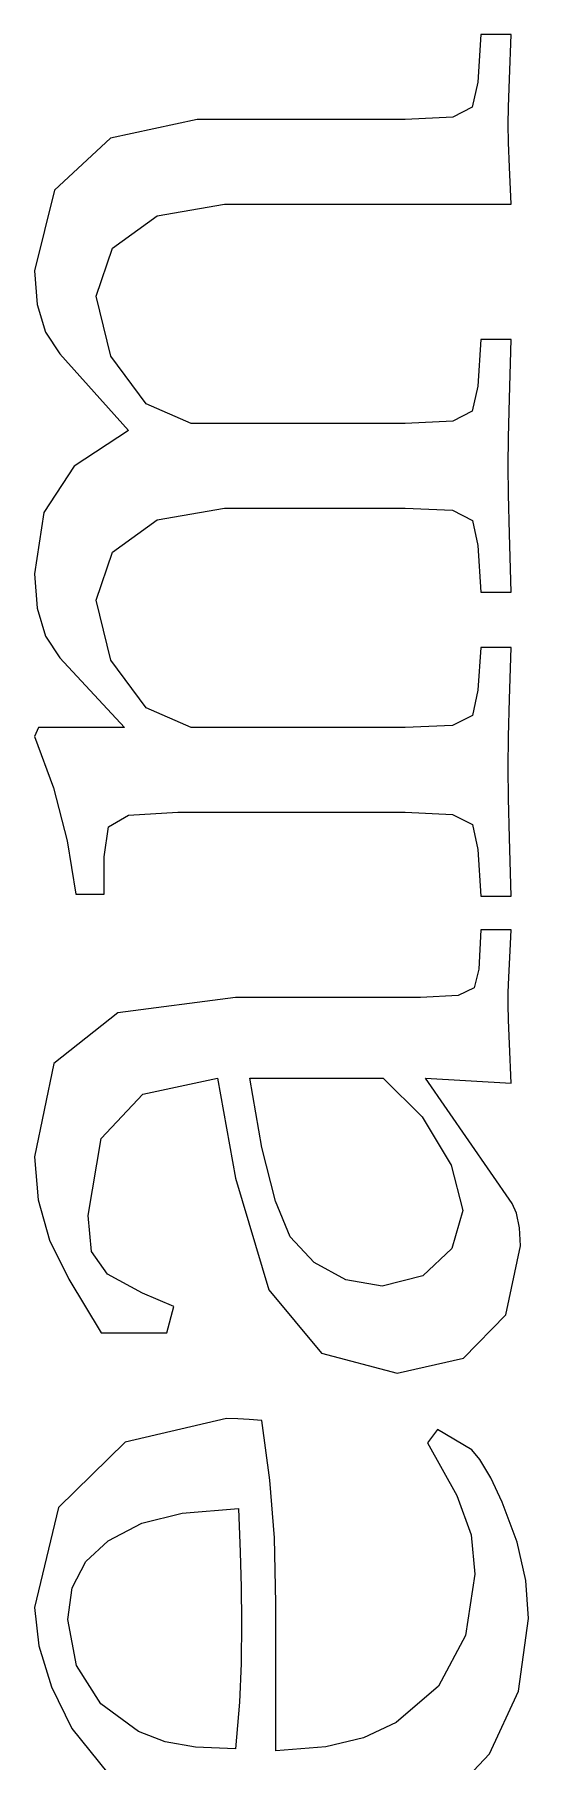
# Model space of a CAD drawing. Header units: metres. Extents: x -108.8 to -17.6, y -35.7 to 35.8.
# Drawn here: x -67.25 to -63.17, y 8.77 to 23.02 of the extents above; entities that cross this region are included whole.
import ezdxf

# ---------------------------------------------------------------- set-up
doc = ezdxf.new("R2010")
doc.units = ezdxf.units.M

msp = doc.modelspace()

# ---------------------------------------------------------------- linework, layer by layer
for p, q in [((-63.5619, 23.0173), (-63.5869, 22.6256)), ((-63.3119, 23.0173), (-63.5619, 23.0173)), ((-63.3258, 22.6491), (-63.3119, 23.0173)), ((-63.5869, 22.6256), (-63.635, 22.4179)), ((-63.3341, 22.4216), (-63.3258, 22.6491)), ((-63.635, 22.4179), (-63.7943, 22.3361)), ((-63.3369, 22.2756), (-63.3341, 22.4216)), ((-65.9035, 22.3173), (-66.6181, 22.1636)), ((-64.1869, 22.3173), (-65.9035, 22.3173)), ((-63.7943, 22.3361), (-64.1869, 22.3173)), ((-63.3341, 22.1253), (-63.3369, 22.2756)), ((-66.6181, 22.1636), (-67.0807, 21.7321)), ((-63.3258, 21.9231), (-63.3341, 22.1253)), ((-63.3119, 21.6173), (-63.3258, 21.9231)), ((-67.0807, 21.7321), (-67.2452, 21.0673)), ((-66.6032, 21.2555), (-66.2344, 21.5206)), ((-66.2344, 21.5206), (-65.6785, 21.6173)), ((-65.6785, 21.6173), (-63.3119, 21.6173)), ((-66.7369, 20.8589), (-66.6032, 21.2555)), ((-67.2452, 21.0673), (-67.2227, 20.7901)), ((-66.6171, 20.3645), (-66.7369, 20.8589)), ((-67.2227, 20.7901), (-67.1539, 20.5611)), ((-67.1539, 20.5611), (-67.0369, 20.384)), ((-67.0369, 20.384), (-66.4702, 19.7506)), ((-63.5619, 20.5006), (-63.5869, 20.1173)), ((-63.3119, 20.5006), (-63.5619, 20.5006)), ((-63.3258, 20.0157), (-63.3119, 20.5006)), ((-66.3233, 19.97), (-66.6171, 20.3645)), ((-63.5869, 20.1173), (-63.635, 19.9095)), ((-65.9535, 19.8089), (-66.3233, 19.97)), ((-63.3341, 19.6938), (-63.3258, 20.0157)), ((-64.1869, 19.8089), (-65.9535, 19.8089)), ((-63.7943, 19.8278), (-64.1869, 19.8089)), ((-63.635, 19.9095), (-63.7943, 19.8278)), ((-66.4702, 19.7506), (-66.9193, 19.4549)), ((-63.3369, 19.4589), (-63.3341, 19.6938)), ((-66.9193, 19.4549), (-67.1684, 19.0741)), ((-63.3341, 19.2222), (-63.3369, 19.4589)), ((-66.2344, 19.0123), (-65.6785, 19.109)), ((-65.6785, 19.109), (-64.1869, 19.109)), ((-64.1869, 19.109), (-63.7961, 19.092)), ((-63.3258, 18.8984), (-63.3341, 19.2222)), ((-67.1684, 19.0741), (-67.2452, 18.5673)), ((-66.6032, 18.7472), (-66.2344, 19.0123)), ((-63.7961, 19.092), (-63.6332, 19.0065)), ((-63.6332, 19.0065), (-63.5869, 18.8006)), ((-63.3119, 18.4173), (-63.3258, 18.8984)), ((-66.7369, 18.3506), (-66.6032, 18.7472)), ((-63.5869, 18.8006), (-63.5619, 18.4173)), ((-67.2452, 18.5673), (-67.2227, 18.2842)), ((-63.5619, 18.4173), (-63.3119, 18.4173)), ((-67.2227, 18.2842), (-67.1539, 18.0531)), ((-66.6171, 17.8562), (-66.7369, 18.3506)), ((-67.1539, 18.0531), (-67.0369, 17.8756)), ((-63.5619, 17.9589), (-63.5869, 17.609)), ((-63.3119, 17.9589), (-63.5619, 17.9589)), ((-63.3258, 17.5333), (-63.3119, 17.9589)), ((-67.0369, 17.8756), (-66.5035, 17.3006)), ((-66.3233, 17.4617), (-66.6171, 17.8562)), ((-63.5869, 17.609), (-63.6332, 17.3994)), ((-63.3341, 17.2262), (-63.3258, 17.5333)), ((-65.9535, 17.3006), (-66.3233, 17.4617)), ((-63.6332, 17.3994), (-63.7961, 17.3157)), ((-67.2119, 17.3006), (-67.2452, 17.2256)), ((-66.5035, 17.3006), (-67.2119, 17.3006)), ((-64.1869, 17.3006), (-65.9535, 17.3006)), ((-63.7961, 17.3157), (-64.1869, 17.3006)), ((-67.2452, 17.2256), (-67.09, 16.8034)), ((-63.3369, 16.9673), (-63.3341, 17.2262)), ((-63.3341, 16.7151), (-63.3369, 16.9673)), ((-67.09, 16.8034), (-66.9754, 16.3645)), ((-63.3258, 16.3889), (-63.3341, 16.7151)), ((-66.6347, 16.479), (-66.4696, 16.5778)), ((-66.4696, 16.5778), (-66.0619, 16.6006)), ((-66.0619, 16.6006), (-64.1869, 16.6006)), ((-64.1869, 16.6006), (-63.7961, 16.5818)), ((-63.7961, 16.5818), (-63.6332, 16.5)), ((-66.6702, 16.2339), (-66.6347, 16.479)), ((-63.6332, 16.5), (-63.5869, 16.2923)), ((-63.3119, 15.9089), (-63.3258, 16.3889)), ((-66.9754, 16.3645), (-66.9035, 15.9256)), ((-63.5869, 16.2923), (-63.5619, 15.9089)), ((-66.6702, 15.9256), (-66.6702, 16.2339)), ((-66.9035, 15.9256), (-66.6702, 15.9256)), ((-63.5619, 15.9089), (-63.3119, 15.9089)), ((-63.5619, 15.6316), (-63.5786, 15.3065)), ((-63.3119, 15.6316), (-63.5619, 15.6316)), ((-63.3202, 15.4566), (-63.3119, 15.6316)), ((-63.3319, 15.2402), (-63.3202, 15.4566)), ((-63.5786, 15.3065), (-63.6187, 15.1516)), ((-63.6187, 15.1516), (-63.7495, 15.0893)), ((-63.3369, 15.0149), (-63.3363, 15.1146)), ((-63.3363, 15.1146), (-63.3319, 15.2402)), ((-65.5869, 15.0732), (-66.5576, 14.9467)), ((-64.0619, 15.0732), (-65.5869, 15.0732)), ((-63.7495, 15.0893), (-64.0619, 15.0732)), ((-63.3341, 14.8853), (-63.3369, 15.0149)), ((-66.5576, 14.9467), (-67.0856, 14.5276)), ((-63.3258, 14.689), (-63.3341, 14.8853)), ((-63.3119, 14.3649), (-63.3258, 14.689)), ((-67.0856, 14.5276), (-67.2452, 13.7566)), ((-66.3504, 14.2757), (-65.7369, 14.4066)), ((-65.7369, 14.4066), (-65.5869, 13.5816)), ((-65.3708, 13.834), (-65.4702, 14.4066)), ((-65.4702, 14.4066), (-64.3702, 14.4066)), ((-64.3702, 14.4066), (-64.0477, 14.0883)), ((-63.3035, 13.3732), (-64.0202, 14.4066)), ((-64.0202, 14.4066), (-63.3119, 14.3649)), ((-66.6955, 13.9096), (-66.3504, 14.2757)), ((-64.0477, 14.0883), (-63.8066, 13.6887)), ((-66.8035, 13.2732), (-66.6955, 13.9096)), ((-65.2585, 13.393), (-65.3708, 13.834)), ((-67.2452, 13.7566), (-67.2143, 13.4026)), ((-63.8066, 13.6887), (-63.7119, 13.3149)), ((-65.5869, 13.5816), (-65.3116, 12.6609)), ((-67.2143, 13.4026), (-67.1205, 13.0689)), ((-66.7739, 12.9754), (-66.8035, 13.2732)), ((-65.1369, 13.0982), (-65.2585, 13.393)), ((-63.7119, 13.3149), (-63.8032, 13.001)), ((-63.2677, 13.2917), (-63.3035, 13.3732)), ((-63.2449, 13.1714), (-63.2677, 13.2917)), ((-63.2369, 13.0232), (-63.2449, 13.1714)), ((-67.1205, 13.0689), (-66.9619, 12.7482)), ((-66.6443, 12.7905), (-66.7739, 12.9754)), ((-64.9384, 12.8849), (-65.1369, 13.0982)), ((-63.8032, 13.001), (-64.0427, 12.776)), ((-63.3578, 12.4547), (-63.2369, 13.0232)), ((-64.677, 12.7421), (-64.9384, 12.8849)), ((-66.9619, 12.7482), (-66.6952, 12.3065)), ((-66.3535, 12.6316), (-66.6443, 12.7905)), ((-64.3785, 12.6899), (-64.677, 12.7421)), ((-64.0427, 12.776), (-64.3785, 12.6899)), ((-66.0952, 12.5232), (-66.3535, 12.6316)), ((-65.3116, 12.6609), (-64.8789, 12.1383)), ((-66.1535, 12.3065), (-66.0952, 12.5232)), ((-63.7048, 12.0973), (-63.3578, 12.4547)), ((-66.6952, 12.3065), (-66.1535, 12.3065)), ((-64.8789, 12.1383), (-64.2536, 11.9732)), ((-64.2536, 11.9732), (-63.7048, 12.0973)), ((-65.6619, 11.5987), (-66.4983, 11.4039)), ((-65.5677, 11.5962), (-65.6619, 11.5987)), ((-65.4754, 11.5901), (-65.5677, 11.5962)), ((-65.3702, 11.582), (-65.4754, 11.5901)), ((-65.3029, 11.091), (-65.3702, 11.582)), ((-66.4983, 11.4039), (-67.0477, 10.8629)), ((-63.9202, 11.507), (-64.0035, 11.3987)), ((-63.6369, 11.3404), (-63.9202, 11.507)), ((-64.0035, 11.3987), (-63.7612, 10.9642)), ((-63.5702, 11.2614), (-63.6369, 11.3404)), ((-63.4813, 11.1083), (-63.5702, 11.2614)), ((-65.2652, 10.6148), (-65.3029, 11.091)), ((-63.3869, 10.907), (-63.4813, 11.1083)), ((-67.0477, 10.8629), (-67.2452, 10.0404)), ((-66.0276, 10.8175), (-65.5618, 10.857)), ((-65.5618, 10.857), (-65.548, 10.4947)), ((-63.7612, 10.9642), (-63.643, 10.6389)), ((-63.264, 10.5771), (-63.3869, 10.907)), ((-66.6369, 10.5904), (-66.36, 10.7354)), ((-66.36, 10.7354), (-66.0276, 10.8175)), ((-66.8233, 10.4182), (-66.6369, 10.5904)), ((-65.2535, 10.0737), (-65.2652, 10.6148)), ((-63.643, 10.6389), (-63.6119, 10.3154)), ((-63.193, 10.262), (-63.264, 10.5771)), ((-66.9338, 10.2015), (-66.8233, 10.4182)), ((-65.548, 10.4947), (-65.5397, 10.2083)), ((-63.6119, 10.3154), (-63.6897, 9.80891)), ((-63.1702, 9.9487), (-63.193, 10.262)), ((-66.9702, 9.94037), (-66.9338, 10.2015)), ((-65.5397, 10.2083), (-65.5369, 9.92374)), ((-67.2452, 10.0404), (-67.2097, 9.72372)), ((-65.2535, 8.85706), (-65.2535, 10.0737)), ((-66.8986, 9.56168), (-66.9702, 9.94037)), ((-65.5369, 9.92374), (-65.5406, 9.57744)), ((-63.2535, 9.3481), (-63.1702, 9.9487)), ((-67.2097, 9.72372), (-67.1057, 9.38483)), ((-63.6897, 9.80891), (-63.9119, 9.39133)), ((-66.6974, 9.24409), (-66.8986, 9.56168)), ((-65.5406, 9.57744), (-65.5554, 9.25893)), ((-67.1057, 9.38483), (-66.9369, 9.04036)), ((-63.9119, 9.39133), (-64.2619, 9.09041)), ((-63.4924, 8.83266), (-63.2535, 9.3481)), ((-66.3868, 9.0154), (-66.6974, 9.24409)), ((-65.5554, 9.25893), (-65.5869, 8.87375)), ((-66.9369, 9.04036), (-66.4912, 8.4882)), ((-66.1665, 8.93051), (-66.3868, 9.0154)), ((-64.2619, 9.09041), (-64.5301, 8.96324)), ((-65.9184, 8.88638), (-66.1665, 8.93051)), ((-65.5869, 8.87375), (-65.9184, 8.88638)), ((-64.8409, 8.88979), (-65.2535, 8.85706)), ((-64.5301, 8.96324), (-64.8409, 8.88979)), ((-63.8702, 8.43202), (-63.4924, 8.83266))]:
    msp.add_line(p, q)

doc.saveas('drawing.dxf')
